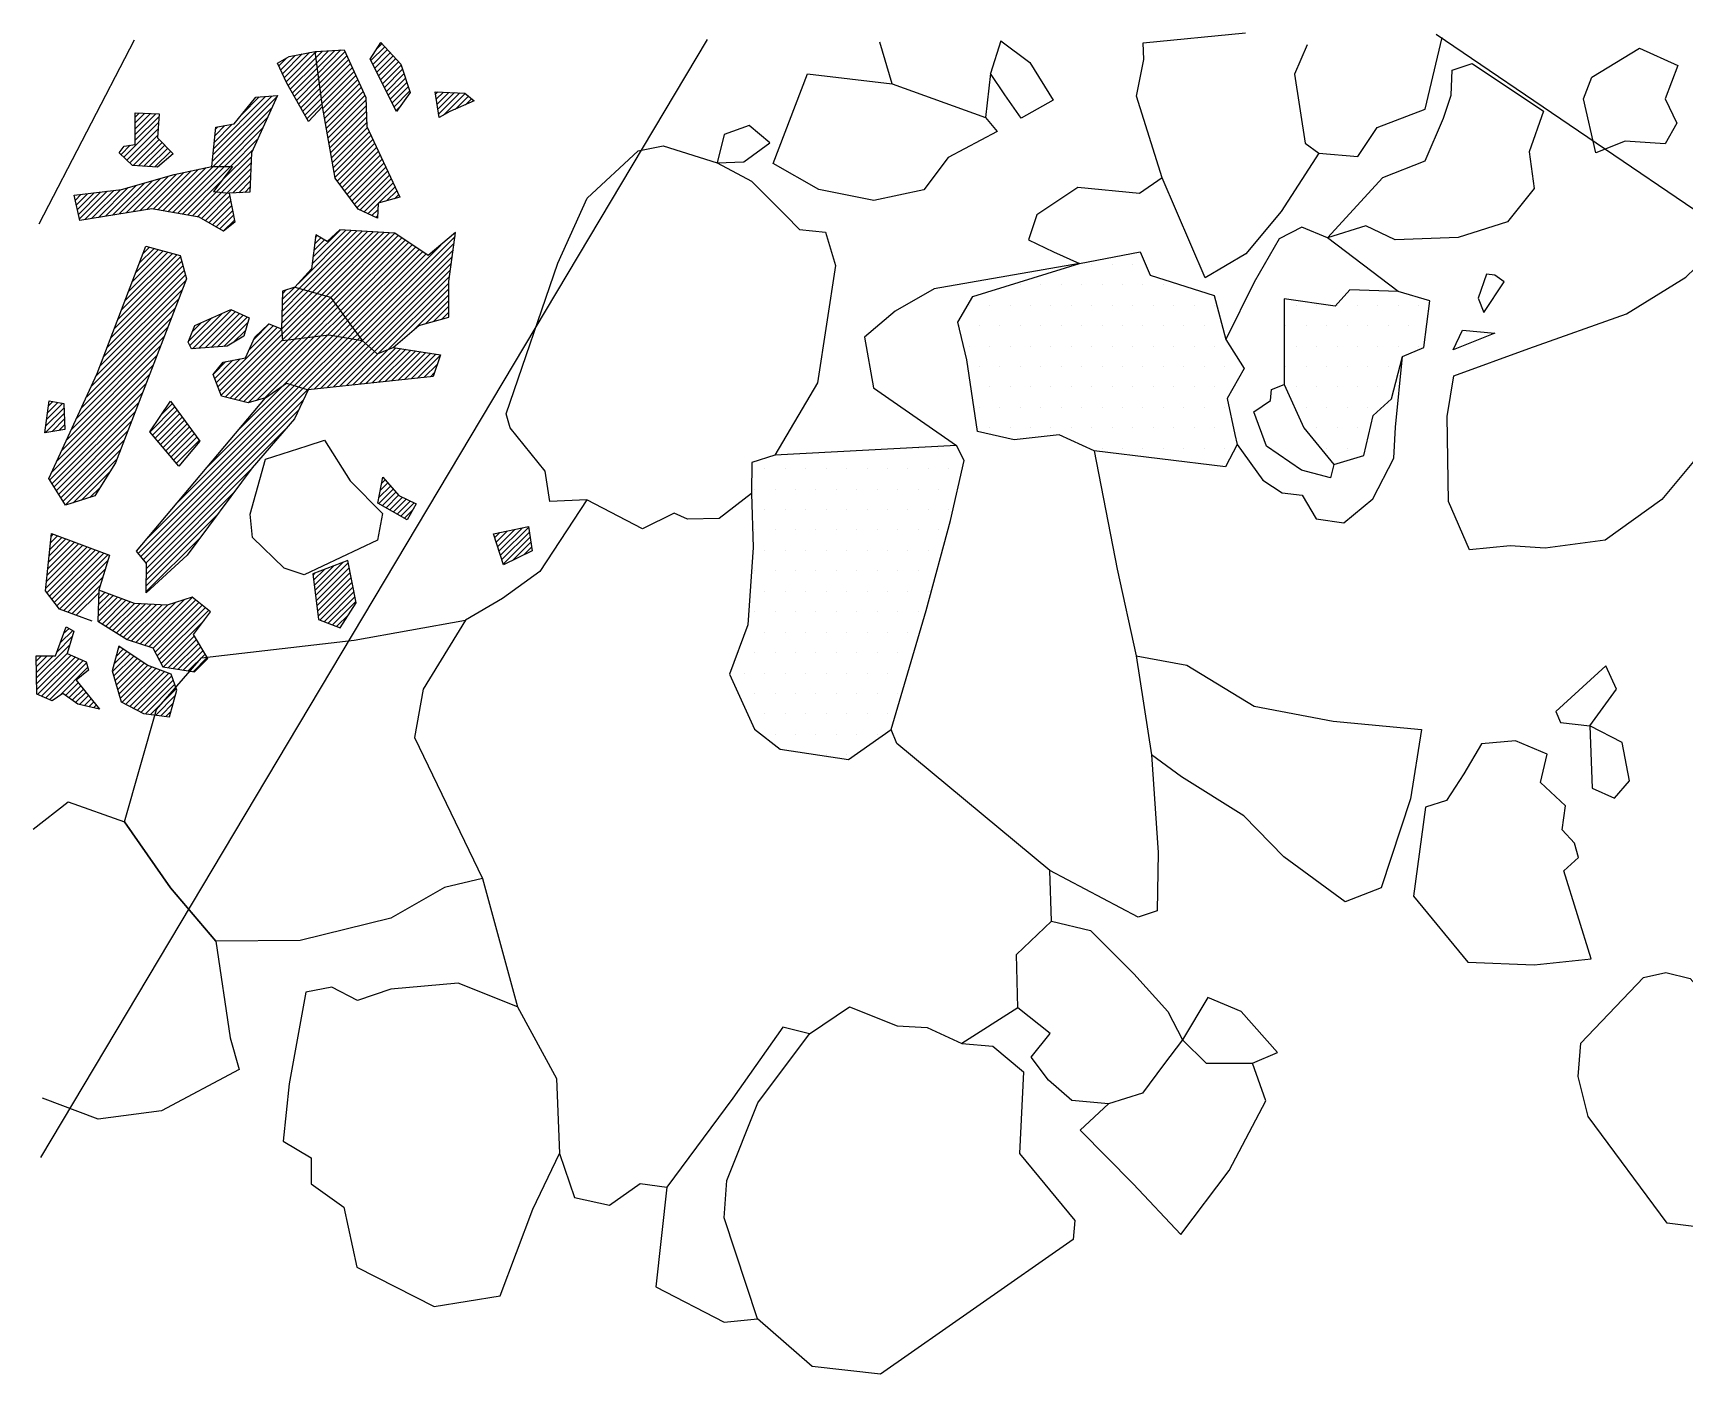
# Model space of a CAD drawing. Header units: metres. Extents: x -0.01 to 2.04, y -21.3 to -18.99.
# Drawn here: x -0.004 to 1.007, y -19.816 to -18.996 of the extents above; entities that cross this region are included whole.
import ezdxf

# ---------------------------------------------------------------- set-up
doc = ezdxf.new("R2010")
doc.units = ezdxf.units.M
doc.header["$LTSCALE"] = 25
doc.header["$MEASUREMENT"] = 0
doc.linetypes.add('STRICHPUNKTX2', pattern=[2, 1, -0.5, 0, -0.5])
doc.layers.get('0').update_dxf_attribs({"linetype": 'CONTINUOUS'})
for name, color, linetype in [('GRABUNGSGRENZE', 3, 'STRICHPUNKTX2'), ('KNOCHEN', 2, 'CONTINUOUS'), ('KNOCHENSCHRAFF', 2, 'CONTINUOUS'), ('STEINE', 4, 'CONTINUOUS'), ('STEINESCHRAFF', 4, 'CONTINUOUS')]:
    doc.layers.add(name, color=color, linetype=linetype)

# ---------------------------------------------------------------- blocks, each defined once
blk = doc.blocks.new('*X6')
at = {"color": 0}
for p, q in [((6.11, -1913.68), (7.02, -1912.78)), ((6.33, -1913.11), (6.74, -1912.7)), ((4.59, -1917.68), (8.7, -1913.57)), ((4.81, -1917.11), (8.62, -1913.3)), ((5.03, -1916.54), (8.41, -1913.16)), ((5.24, -1915.97), (8.13, -1913.08)), ((5.46, -1915.4), (7.85, -1913.01)), ((5.68, -1914.82), (7.57, -1912.93)), ((5.89, -1914.25), (7.29, -1912.85)), ((3.72, -1919.96), (8.97, -1914.71)), ((3.94, -1919.39), (8.93, -1914.4)), ((4.16, -1918.82), (8.86, -1914.12)), ((4.37, -1918.25), (8.78, -1913.85)), ((3.49, -1920.55), (8.75, -1915.29)), ((2.89, -1921.86), (8.3, -1916.44)), ((3.19, -1921.2), (8.53, -1915.87)), ((9.21, -1918.72), (11.17, -1916.75)), ((9.37, -1918.91), (11.74, -1916.54)), ((9.75, -1918.88), (11.98, -1916.65)), ((10.13, -1918.86), (12.23, -1916.76)), ((2.28, -1923.17), (7.86, -1917.59)), ((2.58, -1922.52), (8.08, -1917.02)), ((9.12, -1918.45), (10.54, -1917.03)), ((9.36, -1917.86), (9.91, -1917.31)), ((10.51, -1918.83), (12.47, -1916.87)), ((10.89, -1918.8), (12.71, -1916.98)), ((11.27, -1918.78), (12.75, -1917.3)), ((11.86, -1918.54), (12.61, -1917.79)), ((1.67, -1924.49), (7.41, -1918.74)), ((1.98, -1923.83), (7.64, -1918.17)), ((1.37, -1925.14), (7.19, -1919.32)), ((0.76, -1926.46), (6.75, -1920.47)), ((1.07, -1925.8), (6.97, -1919.9)), ((0.64, -1926.94), (6.53, -1921.05)), ((0.77, -1927.16), (6.3, -1921.62)), ((6.04, -1931.43), (16.14, -1921.33)), ((6.2, -1931.63), (16.41, -1921.41)), ((6.44, -1930.67), (15.87, -1921.25)), ((8.36, -1928.4), (15.6, -1921.16)), ((10.28, -1926.13), (15.33, -1921.08)), ((12.2, -1923.86), (14.9, -1921.16)), ((0.35, -1924.05), (1.52, -1922.87)), ((0.38, -1923.66), (1.51, -1922.53)), ((0.44, -1923.25), (1.43, -1922.25)), ((0.49, -1922.84), (1.13, -1922.2)), ((0.54, -1922.43), (0.82, -1922.15)), ((0.91, -1927.37), (6.08, -1922.2)), ((1.04, -1927.59), (5.86, -1922.77)), ((6.35, -1931.83), (16.15, -1922.03)), ((6.51, -1932.02), (15.85, -1922.68)), ((6.75, -1924.01), (8.28, -1922.47)), ((6.91, -1924.2), (8.43, -1922.68)), ((7.07, -1924.39), (8.58, -1922.88)), ((7.49, -1922.91), (8.13, -1922.27)), ((0.77, -1923.98), (1.53, -1923.21)), ((1.18, -1927.81), (5.64, -1923.35)), ((1.19, -1923.91), (1.54, -1923.56)), ((1.31, -1928.03), (5.41, -1923.93)), ((6.54, -1932.35), (15.15, -1923.74)), ((7.24, -1924.58), (8.73, -1923.09)), ((7.4, -1924.77), (8.88, -1923.29)), ((7.56, -1924.96), (9.03, -1923.5)), ((7.73, -1925.15), (9.17, -1923.7)), ((7.89, -1925.34), (9.32, -1923.91)), ((1.45, -1928.24), (5.19, -1924.5)), ((8.05, -1925.53), (9.47, -1924.11)), ((8.21, -1925.72), (9.62, -1924.32)), ((8.38, -1925.91), (9.77, -1924.52)), ((1.59, -1928.46), (4.97, -1925.08)), ((2.07, -1928.34), (4.75, -1925.65)), ((2.58, -1928.17), (4.31, -1926.45)), ((6.54, -1932.71), (12.94, -1926.3)), ((20.94, -1927.14), (21.15, -1926.93)), ((3.09, -1928.01), (3.71, -1927.4)), ((6.53, -1933.06), (11.91, -1927.68)), ((20.76, -1928.38), (21.64, -1927.5)), ((20.77, -1928.02), (21.48, -1927.31)), ((20.85, -1927.58), (21.31, -1927.12)), ((20.98, -1928.51), (21.8, -1927.69)), ((21.21, -1928.64), (21.97, -1927.88)), ((21.43, -1928.77), (22.2, -1928)), ((21.66, -1928.9), (22.44, -1928.11)), ((21.88, -1929.03), (22.68, -1928.23)), ((22.11, -1929.15), (22.92, -1928.34)), ((22.33, -1929.28), (22.82, -1928.79)), ((6.53, -1933.41), (10.88, -1929.07)), ((28.03, -1931.01), (29.07, -1929.97)), ((28.12, -1931.28), (29.52, -1929.88)), ((28.2, -1931.54), (29.93, -1929.82)), ((0.43, -1933.16), (2.65, -1930.93)), ((0.47, -1932.76), (2.4, -1930.83)), ((0.51, -1932.37), (2.14, -1930.74)), ((0.55, -1931.97), (1.88, -1930.64)), ((0.59, -1931.58), (1.62, -1930.55)), ((0.63, -1931.19), (1.37, -1930.45)), ((0.67, -1930.79), (1.11, -1930.35)), ((0.71, -1930.4), (0.85, -1930.26)), ((6.53, -1933.77), (9.85, -1930.45)), ((27.86, -1930.47), (28.17, -1930.16)), ((27.94, -1930.74), (28.62, -1930.07)), ((28.29, -1931.81), (29.97, -1930.13)), ((28.38, -1932.08), (30.01, -1930.44)), ((28.96, -1931.85), (30.06, -1930.75)), ((0.39, -1933.55), (2.91, -1931.03)), ((0.45, -1933.84), (3.17, -1931.12)), ((0.61, -1934.04), (3.43, -1931.22)), ((0.76, -1934.24), (3.68, -1931.31)), ((0.91, -1934.44), (3.94, -1931.41)), ((1.07, -1934.64), (4.2, -1931.51)), ((1.22, -1934.84), (4.19, -1931.86)), ((16.85, -1933.7), (18.58, -1931.97)), ((16.89, -1934.01), (18.89, -1932.01)), ((29.66, -1931.5), (30.1, -1931.06)), ((1.47, -1934.94), (4.04, -1932.38)), ((1.73, -1935.03), (3.88, -1932.89)), ((16.74, -1932.76), (16.87, -1932.62)), ((16.77, -1933.07), (17.44, -1932.41)), ((16.81, -1933.39), (18.01, -1932.19)), ((16.93, -1934.33), (18.95, -1932.31)), ((16.97, -1934.64), (19.01, -1932.6)), ((17.01, -1934.96), (19.07, -1932.9)), ((1.99, -1935.12), (3.72, -1933.4)), ((2.25, -1935.22), (3.63, -1933.85)), ((3.59, -1934.94), (4.52, -1934.01)), ((3.6, -1934.58), (4.26, -1933.92)), ((3.61, -1934.21), (4, -1933.82)), ((17.05, -1935.27), (19.13, -1933.2)), ((17.16, -1935.51), (19.18, -1933.49)), ((17.42, -1935.61), (19.24, -1933.79)), ((3.58, -1935.3), (4.78, -1934.11)), ((3.64, -1935.6), (5.03, -1934.21)), ((3.85, -1935.74), (5.29, -1934.3)), ((4.07, -1935.88), (5.55, -1934.4)), ((4.29, -1936.01), (5.81, -1934.49)), ((4.5, -1936.15), (6.14, -1934.52)), ((4.72, -1936.29), (6.47, -1934.53)), ((4.94, -1936.42), (6.81, -1934.55)), ((5.15, -1936.56), (7.15, -1934.57)), ((5.37, -1936.69), (7.48, -1934.59)), ((5.64, -1936.78), (7.83, -1934.6)), ((5.91, -1936.87), (8.35, -1934.42)), ((6.18, -1936.95), (8.88, -1934.25)), ((6.44, -1937.04), (9.36, -1934.12)), ((6.71, -1937.13), (9.56, -1934.28)), ((6.96, -1937.23), (9.75, -1934.44)), ((7.08, -1937.47), (9.95, -1934.6)), ((7.2, -1937.7), (10.14, -1934.76)), ((7.32, -1937.93), (10.34, -1934.92)), ((17.67, -1935.71), (19.3, -1934.08)), ((17.93, -1935.81), (19.36, -1934.38)), ((1.48, -1936.34), (1.81, -1936.02)), ((7.44, -1938.17), (10.07, -1935.54)), ((18.18, -1935.91), (18.93, -1935.16)), ((-0.17, -1939.05), (1.84, -1937.05)), ((1.06, -1937.47), (1.99, -1936.54)), ((1.27, -1936.91), (2.04, -1936.14)), ((7.58, -1938.38), (9.48, -1936.47)), ((7.88, -1938.43), (9.61, -1936.7)), ((8.19, -1938.48), (9.75, -1936.92)), ((-0.19, -1938.02), (0.12, -1937.7)), ((-0.18, -1938.71), (0.83, -1937.7)), ((-0.18, -1938.36), (0.48, -1937.7)), ((-0.16, -1939.4), (1.69, -1937.55)), ((-0.15, -1939.75), (1.94, -1937.66)), ((-0.11, -1940.06), (2.18, -1937.77)), ((0.13, -1940.17), (2.43, -1937.87)), ((0.38, -1940.28), (2.67, -1937.98)), ((4.45, -1938.68), (5.55, -1937.58)), ((4.54, -1938.23), (5.34, -1937.43)), ((4.54, -1938.95), (5.77, -1937.72)), ((4.62, -1939.22), (5.98, -1937.86)), ((4.67, -1937.75), (5.13, -1937.29)), ((4.7, -1939.49), (6.19, -1938)), ((4.8, -1937.27), (4.92, -1937.15)), ((8.49, -1938.52), (9.88, -1937.14)), ((8.8, -1938.57), (10.01, -1937.37)), ((9.1, -1938.62), (10.14, -1937.59)), ((9.41, -1938.67), (10.27, -1937.81)), ((0.62, -1940.39), (2.88, -1938.13)), ((1.22, -1940.15), (2.96, -1938.4)), ((4.78, -1939.77), (6.4, -1938.15)), ((4.86, -1940.04), (6.61, -1938.28)), ((4.94, -1940.31), (6.87, -1938.38)), ((5.06, -1940.54), (7.13, -1938.48)), ((5.29, -1940.66), (7.38, -1938.58)), ((5.53, -1940.79), (7.64, -1938.67)), ((5.76, -1940.91), (7.89, -1938.77)), ((5.99, -1941.03), (8.09, -1938.93)), ((1.6, -1940.12), (2.37, -1939.34)), ((1.8, -1940.27), (2.53, -1939.54)), ((2.01, -1940.41), (2.69, -1939.73)), ((2.21, -1940.56), (2.85, -1939.93)), ((6.22, -1941.15), (8.19, -1939.19)), ((6.49, -1941.24), (8.28, -1939.44)), ((6.8, -1941.28), (8.38, -1939.7)), ((2.45, -1940.68), (3, -1940.13)), ((2.73, -1940.75), (3.16, -1940.32)), ((3.02, -1940.82), (3.32, -1940.52)), ((3.31, -1940.88), (3.47, -1940.72)), ((3.59, -1940.95), (3.63, -1940.91)), ((7.11, -1941.32), (8.33, -1940.11)), ((7.42, -1941.36), (8.19, -1940.6)), ((7.74, -1941.4), (8.05, -1941.09))]:
    blk.add_line(p, q, dxfattribs=at)
blk = doc.blocks.new('*X7')
at = {"color": 0}
for p, q in [((15.82, -1914.94), (19.07, -1911.68)), ((15.89, -1915.22), (19.41, -1911.7)), ((16.16, -1915.3), (19.74, -1911.72)), ((16.44, -1915.38), (20.07, -1911.74)), ((16.68, -1913.72), (18.74, -1911.66)), ((16.71, -1915.46), (20.41, -1911.76)), ((16.73, -1913.32), (18.41, -1911.64)), ((16.99, -1915.53), (20.74, -1911.78)), ((17.27, -1915.61), (21.07, -1911.8)), ((16.78, -1912.91), (17.44, -1912.25)), ((16.83, -1912.51), (17.22, -1912.12)), ((16.88, -1912.11), (16.99, -1911.99)), ((17.54, -1915.69), (21.41, -1911.82)), ((17.82, -1915.77), (21.74, -1911.84)), ((17.96, -1915.97), (21.95, -1911.99)), ((18.11, -1916.18), (22.16, -1912.13)), ((18.26, -1916.38), (22.37, -1912.27)), ((18.41, -1916.59), (22.58, -1912.41)), ((18.55, -1916.8), (22.79, -1912.56)), ((18.7, -1917), (23, -1912.7)), ((19.3, -1917.82), (24.55, -1912.57)), ((19.45, -1918.02), (25.43, -1912.05)), ((19.6, -1918.22), (25.37, -1912.45)), ((18.85, -1917.21), (23.22, -1912.84)), ((19, -1917.41), (23.43, -1912.99)), ((19.15, -1917.62), (23.64, -1913.13)), ((19.76, -1918.42), (25.32, -1912.86)), ((19.94, -1918.59), (25.26, -1913.27)), ((20.13, -1918.76), (25.2, -1913.68)), ((20.32, -1918.92), (25.15, -1914.09)), ((20.5, -1919.09), (25.09, -1914.5)), ((14.81, -1917.36), (16.71, -1915.46)), ((14.81, -1917.72), (16.99, -1915.53)), ((14.82, -1916.99), (16.44, -1915.38)), ((14.83, -1916.63), (16.16, -1915.3)), ((14.83, -1918.05), (17.27, -1915.61)), ((14.84, -1916.27), (15.89, -1915.22)), ((14.85, -1915.91), (15.6, -1915.16)), ((14.85, -1918.38), (17.54, -1915.69)), ((14.86, -1915.55), (15.07, -1915.33)), ((15.22, -1918.36), (17.82, -1915.77)), ((20.75, -1919.19), (25.05, -1914.9)), ((21.36, -1918.94), (25.05, -1915.25)), ((22.84, -1917.81), (25.05, -1915.61)), ((15.62, -1918.31), (17.96, -1915.97)), ((16.03, -1918.26), (18.11, -1916.18)), ((16.43, -1918.21), (18.26, -1916.38)), ((16.83, -1918.16), (18.41, -1916.59)), ((17.24, -1918.11), (18.55, -1916.8)), ((23.62, -1917.39), (25.05, -1915.96)), ((24.11, -1917.25), (25.05, -1916.31)), ((24.6, -1917.12), (25.05, -1916.67)), ((10.92, -1921.25), (14.57, -1917.6)), ((11.01, -1921.51), (14.81, -1917.72)), ((12.83, -1918.99), (14.32, -1917.5)), ((13.11, -1918.35), (14.06, -1917.4)), ((17.64, -1918.06), (18.7, -1917)), ((17.96, -1918.1), (18.85, -1917.21)), ((18.26, -1918.15), (19, -1917.41)), ((18.56, -1918.21), (19.15, -1917.62)), ((18.86, -1918.26), (19.3, -1917.82)), ((11.11, -1921.76), (14.83, -1918.05)), ((11.36, -1921.87), (14.85, -1918.38)), ((11.64, -1921.95), (15.22, -1918.36)), ((11.92, -1922.02), (15.62, -1918.31)), ((12.2, -1922.09), (16.03, -1918.26)), ((12.49, -1922.16), (16.43, -1918.21)), ((12.77, -1922.23), (16.83, -1918.16)), ((13.27, -1922.09), (17.24, -1918.11)), ((13.76, -1921.94), (17.64, -1918.06)), ((14.9, -1921.16), (17.96, -1918.1)), ((15.33, -1921.08), (18.26, -1918.15)), ((15.6, -1921.16), (18.56, -1918.21)), ((15.87, -1921.25), (18.86, -1918.26)), ((16.14, -1921.33), (19.16, -1918.31)), ((16.41, -1921.41), (19.46, -1918.36)), ((16.8, -1921.38), (19.76, -1918.42)), ((17.2, -1921.34), (19.94, -1918.59)), ((17.59, -1921.3), (20.13, -1918.76)), ((19.16, -1918.31), (19.45, -1918.02)), ((19.46, -1918.36), (19.6, -1918.22)), ((19.57, -1921.09), (21.8, -1918.85)), ((10.67, -1920.44), (11.41, -1919.7)), ((10.72, -1920.74), (11.84, -1919.62)), ((10.82, -1921), (12.28, -1919.54)), ((17.99, -1921.25), (20.32, -1918.92)), ((18.38, -1921.21), (20.5, -1919.09)), ((18.78, -1921.17), (20.75, -1919.19)), ((19.17, -1921.13), (21.36, -1918.94)), ((19.96, -1921.04), (22.11, -1918.9)), ((20.36, -1921), (22.41, -1918.95)), ((20.75, -1920.96), (22.72, -1919)), ((21.15, -1920.92), (23.02, -1919.05)), ((21.54, -1920.88), (23.33, -1919.09)), ((21.94, -1920.84), (23.63, -1919.14)), ((22.33, -1920.79), (23.94, -1919.19)), ((22.73, -1920.75), (24.24, -1919.24)), ((23.13, -1920.71), (24.53, -1919.31)), ((23.52, -1920.67), (24.34, -1919.85)), ((23.92, -1920.63), (24.15, -1920.39))]:
    blk.add_line(p, q, dxfattribs=at)
blk = doc.blocks.new('*X8')
at = {"color": 0}
for p, q in [((16.96, -1901.42), (17.69, -1900.69)), ((17, -1901.74), (18.07, -1900.67)), ((17.04, -1902.05), (18.44, -1900.64)), ((20.27, -1901.29), (21.13, -1900.44)), ((20.39, -1901.52), (21.3, -1900.62)), ((20.62, -1900.59), (20.96, -1900.25)), ((14.65, -1901.61), (15.14, -1901.12)), ((14.76, -1901.85), (15.65, -1900.97)), ((14.87, -1902.1), (16.08, -1900.88)), ((14.98, -1902.34), (16.52, -1900.8)), ((15.09, -1902.58), (16.87, -1900.8)), ((15.21, -1902.81), (16.91, -1901.11)), ((15.34, -1903.04), (16.96, -1901.42)), ((16.87, -1900.8), (16.95, -1900.73)), ((16.91, -1901.11), (17.32, -1900.71)), ((17.08, -1902.36), (18.7, -1900.74)), ((17.13, -1902.67), (18.81, -1900.99)), ((17.17, -1902.98), (18.92, -1901.23)), ((17.21, -1903.29), (19.03, -1901.47)), ((20.51, -1901.76), (21.47, -1900.8)), ((20.63, -1901.99), (21.64, -1900.99)), ((20.75, -1902.23), (21.81, -1901.17)), ((20.87, -1902.46), (21.97, -1901.36)), ((20.99, -1902.7), (22.13, -1901.56)), ((15.47, -1903.27), (17, -1901.74)), ((15.59, -1903.49), (17.04, -1902.05)), ((15.72, -1903.72), (17.08, -1902.36)), ((15.85, -1903.95), (17.13, -1902.67)), ((17.25, -1903.6), (19.14, -1901.72)), ((17.29, -1903.92), (19.25, -1901.96)), ((17.34, -1904.22), (19.36, -1902.2)), ((17.39, -1904.52), (19.47, -1902.45)), ((17.44, -1904.83), (19.58, -1902.69)), ((21.11, -1902.93), (22.21, -1901.82)), ((21.22, -1903.17), (22.3, -1902.09)), ((21.34, -1903.4), (22.39, -1902.36)), ((21.46, -1903.64), (22.47, -1902.63)), ((15.98, -1904.17), (17.17, -1902.98)), ((16.1, -1904.4), (17.21, -1903.29)), ((16.23, -1904.62), (17.25, -1903.6)), ((17.5, -1905.13), (19.69, -1902.93)), ((17.55, -1905.43), (19.8, -1903.17)), ((17.6, -1905.73), (19.91, -1903.42)), ((17.65, -1906.03), (19.97, -1903.71)), ((21.58, -1903.87), (22.56, -1902.89)), ((21.7, -1904.11), (22.64, -1903.16)), ((24.22, -1903.35), (24.38, -1903.2)), ((24.27, -1903.65), (24.71, -1903.22)), ((24.32, -1903.96), (25.05, -1903.23)), ((24.37, -1904.26), (25.38, -1903.25)), ((24.42, -1904.57), (25.71, -1903.27)), ((24.72, -1904.62), (26.04, -1903.3)), ((25.42, -1904.27), (26.24, -1903.46)), ((26.06, -1903.99), (26.43, -1903.62)), ((5.85, -1904.75), (6.1, -1904.5)), ((5.85, -1905.1), (6.44, -1904.51)), ((5.85, -1905.46), (6.79, -1904.52)), ((5.85, -1905.81), (7.13, -1904.54)), ((5.85, -1906.16), (7.32, -1904.7)), ((16.36, -1904.85), (17.29, -1903.92)), ((17.71, -1906.33), (19.98, -1904.06)), ((17.76, -1906.63), (19.99, -1904.4)), ((21.82, -1904.34), (22.08, -1904.08)), ((5.17, -1907.2), (7.29, -1905.08)), ((5.35, -1907.37), (7.27, -1905.46)), ((17.81, -1906.93), (20, -1904.74)), ((17.86, -1907.24), (20.01, -1905.09)), ((17.91, -1907.54), (20.05, -1905.4)), ((17.97, -1907.84), (20.17, -1905.64)), ((4.99, -1907.03), (5.54, -1906.47)), ((5.53, -1907.54), (7.24, -1905.84)), ((5.73, -1907.7), (7.32, -1906.11)), ((6.06, -1907.72), (7.5, -1906.29)), ((6.39, -1907.75), (7.67, -1906.47)), ((6.72, -1907.77), (7.85, -1906.64)), ((18.02, -1908.14), (20.28, -1905.88)), ((18.07, -1908.44), (20.39, -1906.12)), ((18.21, -1908.66), (20.5, -1906.36)), ((18.36, -1908.86), (20.62, -1906.6)), ((7.05, -1907.79), (8.03, -1906.82)), ((18.51, -1909.06), (20.73, -1906.84)), ((18.67, -1909.26), (20.84, -1907.08)), ((18.82, -1909.46), (20.96, -1907.32)), ((18.97, -1909.66), (21.07, -1907.56)), ((19.12, -1909.86), (21.18, -1907.81)), ((19.28, -1910.07), (21.3, -1908.05)), ((19.43, -1910.27), (21.41, -1908.29)), ((19.62, -1910.42), (21.52, -1908.53)), ((19.86, -1910.54), (21.63, -1908.77)), ((20.75, -1910), (21.75, -1909.01)), ((21.24, -1909.87), (21.86, -1909.25)), ((21.72, -1909.74), (21.97, -1909.49)), ((20.1, -1910.65), (20.72, -1910.03)), ((20.34, -1910.77), (20.7, -1910.41)), ((20.58, -1910.88), (20.68, -1910.78))]:
    blk.add_line(p, q, dxfattribs=at)
blk = doc.blocks.new('*X9')
at = {"color": 0}
for p, q in [((10.57, -1907.46), (14.54, -1903.48)), ((10.61, -1907.06), (14.22, -1903.46)), ((10.66, -1906.67), (13.83, -1903.49)), ((12.4, -1904.57), (13.45, -1903.51)), ((10.62, -1907.76), (14.25, -1904.13)), ((10.7, -1906.27), (11.78, -1905.18)), ((10.74, -1905.87), (11.35, -1905.26)), ((10.78, -1905.48), (10.92, -1905.34)), ((10.98, -1907.76), (13.96, -1904.77)), ((11.33, -1907.76), (13.67, -1905.41)), ((11.06, -1908.73), (13.09, -1906.7)), ((11.68, -1907.76), (13.38, -1906.06)), ((7.86, -1910.53), (10.62, -1907.76)), ((8.16, -1910.58), (10.98, -1907.76)), ((8.46, -1910.63), (11.33, -1907.76)), ((8.76, -1910.68), (11.68, -1907.76)), ((10.84, -1909.31), (12.97, -1907.17)), ((11.16, -1909.34), (12.96, -1907.54)), ((4.88, -1910.67), (6.91, -1908.64)), ((5.3, -1910.6), (7.4, -1908.5)), ((5.72, -1910.54), (7.9, -1908.36)), ((6.15, -1910.47), (8.38, -1908.23)), ((6.57, -1910.4), (8.83, -1908.13)), ((6.95, -1910.37), (9.29, -1908.03)), ((7.25, -1910.42), (9.74, -1907.93)), ((7.55, -1910.47), (10.19, -1907.83)), ((9.06, -1910.74), (11.06, -1908.73)), ((11.48, -1909.37), (12.94, -1907.91)), ((11.83, -1909.38), (12.93, -1908.28)), ((12.2, -1909.37), (12.91, -1908.65)), ((2.2, -1909.82), (2.54, -1909.48)), ((2.26, -1910.11), (2.94, -1909.43)), ((2.33, -1910.39), (3.34, -1909.38)), ((2.4, -1910.68), (3.74, -1909.33)), ((2.46, -1910.97), (4.15, -1909.28)), ((2.77, -1911.01), (4.55, -1909.24)), ((3.19, -1910.94), (4.95, -1909.19)), ((3.62, -1910.88), (5.43, -1909.06)), ((4.04, -1910.81), (5.92, -1908.92)), ((4.46, -1910.74), (6.42, -1908.78)), ((9.36, -1910.79), (10.84, -1909.31)), ((9.66, -1910.84), (11.16, -1909.34)), ((9.91, -1910.95), (11.48, -1909.37)), ((10.13, -1911.08), (11.64, -1909.57)), ((12.57, -1909.35), (12.89, -1909.02)), ((10.36, -1911.21), (11.7, -1909.86)), ((10.58, -1911.34), (11.76, -1910.16)), ((10.8, -1911.47), (11.82, -1910.45)), ((11.02, -1911.6), (11.88, -1910.75)), ((11.24, -1911.73), (11.93, -1911.04))]:
    blk.add_line(p, q, dxfattribs=at)
blk = doc.blocks.new('*X11')
at = {"color": 0}
for p, q in [((64.375, -1913.75), (64.375, -1913.75)), ((65.625, -1913.75), (65.625, -1913.75)), ((66.875, -1913.75), (66.875, -1913.75)), ((60, -1915), (60, -1915)), ((61.25, -1915), (61.25, -1915)), ((62.5, -1915), (62.5, -1915)), ((63.75, -1915), (63.75, -1915)), ((65, -1915), (65, -1915)), ((66.25, -1915), (66.25, -1915)), ((67.5, -1915), (67.5, -1915)), ((68.75, -1915), (68.75, -1915)), ((56.875, -1916.25), (56.875, -1916.25)), ((58.125, -1916.25), (58.125, -1916.25)), ((59.375, -1916.25), (59.375, -1916.25)), ((60.625, -1916.25), (60.625, -1916.25)), ((61.875, -1916.25), (61.875, -1916.25)), ((63.125, -1916.25), (63.125, -1916.25)), ((64.375, -1916.25), (64.375, -1916.25)), ((65.625, -1916.25), (65.625, -1916.25)), ((66.875, -1916.25), (66.875, -1916.25)), ((68.125, -1916.25), (68.125, -1916.25)), ((69.375, -1916.25), (69.375, -1916.25)), ((70.625, -1916.25), (70.625, -1916.25)), ((71.875, -1916.25), (71.875, -1916.25)), ((76.875, -1916.25), (76.875, -1916.25)), ((78.125, -1916.25), (78.125, -1916.25)), ((79.375, -1916.25), (79.375, -1916.25)), ((80.625, -1916.25), (80.625, -1916.25)), ((81.875, -1916.25), (81.875, -1916.25)), ((83.125, -1916.25), (83.125, -1916.25)), ((84.375, -1916.25), (84.375, -1916.25)), ((56.25, -1917.5), (56.25, -1917.5)), ((57.5, -1917.5), (57.5, -1917.5)), ((58.75, -1917.5), (58.75, -1917.5)), ((60, -1917.5), (60, -1917.5)), ((61.25, -1917.5), (61.25, -1917.5)), ((62.5, -1917.5), (62.5, -1917.5)), ((63.75, -1917.5), (63.75, -1917.5)), ((65, -1917.5), (65, -1917.5)), ((66.25, -1917.5), (66.25, -1917.5)), ((67.5, -1917.5), (67.5, -1917.5)), ((68.75, -1917.5), (68.75, -1917.5)), ((70, -1917.5), (70, -1917.5)), ((71.25, -1917.5), (71.25, -1917.5)), ((76.25, -1917.5), (76.25, -1917.5)), ((77.5, -1917.5), (77.5, -1917.5)), ((78.75, -1917.5), (78.75, -1917.5)), ((80, -1917.5), (80, -1917.5)), ((81.25, -1917.5), (81.25, -1917.5)), ((82.5, -1917.5), (82.5, -1917.5)), ((83.75, -1917.5), (83.75, -1917.5)), ((56.875, -1918.75), (56.875, -1918.75)), ((58.125, -1918.75), (58.125, -1918.75)), ((59.375, -1918.75), (59.375, -1918.75)), ((60.625, -1918.75), (60.625, -1918.75)), ((61.875, -1918.75), (61.875, -1918.75)), ((63.125, -1918.75), (63.125, -1918.75)), ((64.375, -1918.75), (64.375, -1918.75)), ((65.625, -1918.75), (65.625, -1918.75)), ((66.875, -1918.75), (66.875, -1918.75)), ((68.125, -1918.75), (68.125, -1918.75)), ((69.375, -1918.75), (69.375, -1918.75)), ((70.625, -1918.75), (70.625, -1918.75)), ((71.875, -1918.75), (71.875, -1918.75)), ((76.875, -1918.75), (76.875, -1918.75)), ((78.125, -1918.75), (78.125, -1918.75)), ((79.375, -1918.75), (79.375, -1918.75)), ((80.625, -1918.75), (80.625, -1918.75)), ((81.875, -1918.75), (81.875, -1918.75)), ((83.125, -1918.75), (83.125, -1918.75)), ((84.375, -1918.75), (84.375, -1918.75)), ((57.5, -1920), (57.5, -1920)), ((58.75, -1920), (58.75, -1920)), ((60, -1920), (60, -1920)), ((61.25, -1920), (61.25, -1920)), ((62.5, -1920), (62.5, -1920)), ((63.75, -1920), (63.75, -1920)), ((65, -1920), (65, -1920)), ((66.25, -1920), (66.25, -1920)), ((67.5, -1920), (67.5, -1920)), ((68.75, -1920), (68.75, -1920)), ((70, -1920), (70, -1920)), ((71.25, -1920), (71.25, -1920)), ((72.5, -1920), (72.5, -1920)), ((76.25, -1920), (76.25, -1920)), ((77.5, -1920), (77.5, -1920)), ((78.75, -1920), (78.75, -1920)), ((80, -1920), (80, -1920)), ((81.25, -1920), (81.25, -1920)), ((82.5, -1920), (82.5, -1920)), ((58.125, -1921.25), (58.125, -1921.25)), ((59.375, -1921.25), (59.375, -1921.25)), ((60.625, -1921.25), (60.625, -1921.25)), ((61.875, -1921.25), (61.875, -1921.25)), ((63.125, -1921.25), (63.125, -1921.25)), ((64.375, -1921.25), (64.375, -1921.25)), ((65.625, -1921.25), (65.625, -1921.25)), ((66.875, -1921.25), (66.875, -1921.25)), ((68.125, -1921.25), (68.125, -1921.25)), ((69.375, -1921.25), (69.375, -1921.25)), ((70.625, -1921.25), (70.625, -1921.25)), ((71.875, -1921.25), (71.875, -1921.25)), ((76.875, -1921.25), (76.875, -1921.25)), ((78.125, -1921.25), (78.125, -1921.25)), ((79.375, -1921.25), (79.375, -1921.25)), ((80.625, -1921.25), (80.625, -1921.25)), ((81.875, -1921.25), (81.875, -1921.25)), ((57.5, -1922.5), (57.5, -1922.5)), ((58.75, -1922.5), (58.75, -1922.5)), ((60, -1922.5), (60, -1922.5)), ((61.25, -1922.5), (61.25, -1922.5)), ((62.5, -1922.5), (62.5, -1922.5)), ((63.75, -1922.5), (63.75, -1922.5)), ((65, -1922.5), (65, -1922.5)), ((66.25, -1922.5), (66.25, -1922.5)), ((67.5, -1922.5), (67.5, -1922.5)), ((68.75, -1922.5), (68.75, -1922.5)), ((70, -1922.5), (70, -1922.5)), ((71.25, -1922.5), (71.25, -1922.5)), ((72.5, -1922.5), (72.5, -1922.5)), ((77.5, -1922.5), (77.5, -1922.5)), ((78.75, -1922.5), (78.75, -1922.5)), ((80, -1922.5), (80, -1922.5)), ((81.25, -1922.5), (81.25, -1922.5)), ((58.125, -1923.75), (58.125, -1923.75)), ((59.375, -1923.75), (59.375, -1923.75)), ((60.625, -1923.75), (60.625, -1923.75)), ((61.875, -1923.75), (61.875, -1923.75)), ((63.125, -1923.75), (63.125, -1923.75)), ((64.375, -1923.75), (64.375, -1923.75)), ((65.625, -1923.75), (65.625, -1923.75)), ((66.875, -1923.75), (66.875, -1923.75)), ((68.125, -1923.75), (68.125, -1923.75)), ((69.375, -1923.75), (69.375, -1923.75)), ((70.625, -1923.75), (70.625, -1923.75)), ((71.875, -1923.75), (71.875, -1923.75)), ((78.125, -1923.75), (78.125, -1923.75)), ((79.375, -1923.75), (79.375, -1923.75)), ((80.625, -1923.75), (80.625, -1923.75)), ((53.75, -1925), (53.75, -1925)), ((55, -1925), (55, -1925)), ((65, -1925), (65, -1925)), ((66.25, -1925), (66.25, -1925)), ((67.5, -1925), (67.5, -1925)), ((68.75, -1925), (68.75, -1925)), ((70, -1925), (70, -1925)), ((71.25, -1925), (71.25, -1925)), ((72.5, -1925), (72.5, -1925)), ((78.75, -1925), (78.75, -1925)), ((80, -1925), (80, -1925)), ((44.375, -1926.25), (44.375, -1926.25)), ((45.625, -1926.25), (45.625, -1926.25)), ((46.875, -1926.25), (46.875, -1926.25)), ((48.125, -1926.25), (48.125, -1926.25)), ((49.375, -1926.25), (49.375, -1926.25)), ((50.625, -1926.25), (50.625, -1926.25)), ((51.875, -1926.25), (51.875, -1926.25)), ((53.125, -1926.25), (53.125, -1926.25)), ((54.375, -1926.25), (54.375, -1926.25)), ((55.625, -1926.25), (55.625, -1926.25)), ((43.75, -1927.5), (43.75, -1927.5)), ((45, -1927.5), (45, -1927.5)), ((46.25, -1927.5), (46.25, -1927.5)), ((47.5, -1927.5), (47.5, -1927.5)), ((48.75, -1927.5), (48.75, -1927.5)), ((50, -1927.5), (50, -1927.5)), ((51.25, -1927.5), (51.25, -1927.5)), ((52.5, -1927.5), (52.5, -1927.5)), ((53.75, -1927.5), (53.75, -1927.5)), ((55, -1927.5), (55, -1927.5)), ((44.375, -1928.75), (44.375, -1928.75)), ((45.625, -1928.75), (45.625, -1928.75)), ((46.875, -1928.75), (46.875, -1928.75)), ((48.125, -1928.75), (48.125, -1928.75)), ((49.375, -1928.75), (49.375, -1928.75)), ((50.625, -1928.75), (50.625, -1928.75)), ((51.875, -1928.75), (51.875, -1928.75)), ((53.125, -1928.75), (53.125, -1928.75)), ((54.375, -1928.75), (54.375, -1928.75)), ((55.625, -1928.75), (55.625, -1928.75)), ((43.75, -1930), (43.75, -1930)), ((45, -1930), (45, -1930)), ((46.25, -1930), (46.25, -1930)), ((47.5, -1930), (47.5, -1930)), ((48.75, -1930), (48.75, -1930)), ((50, -1930), (50, -1930)), ((51.25, -1930), (51.25, -1930)), ((52.5, -1930), (52.5, -1930)), ((53.75, -1930), (53.75, -1930)), ((55, -1930), (55, -1930)), ((44.375, -1931.25), (44.375, -1931.25)), ((45.625, -1931.25), (45.625, -1931.25)), ((46.875, -1931.25), (46.875, -1931.25)), ((48.125, -1931.25), (48.125, -1931.25)), ((49.375, -1931.25), (49.375, -1931.25)), ((50.625, -1931.25), (50.625, -1931.25)), ((51.875, -1931.25), (51.875, -1931.25)), ((53.125, -1931.25), (53.125, -1931.25)), ((54.375, -1931.25), (54.375, -1931.25)), ((43.75, -1932.5), (43.75, -1932.5)), ((45, -1932.5), (45, -1932.5)), ((46.25, -1932.5), (46.25, -1932.5)), ((47.5, -1932.5), (47.5, -1932.5)), ((48.75, -1932.5), (48.75, -1932.5)), ((50, -1932.5), (50, -1932.5)), ((51.25, -1932.5), (51.25, -1932.5)), ((52.5, -1932.5), (52.5, -1932.5)), ((53.75, -1932.5), (53.75, -1932.5)), ((44.375, -1933.75), (44.375, -1933.75)), ((45.625, -1933.75), (45.625, -1933.75)), ((46.875, -1933.75), (46.875, -1933.75)), ((48.125, -1933.75), (48.125, -1933.75)), ((49.375, -1933.75), (49.375, -1933.75)), ((50.625, -1933.75), (50.625, -1933.75)), ((51.875, -1933.75), (51.875, -1933.75)), ((53.125, -1933.75), (53.125, -1933.75)), ((54.375, -1933.75), (54.375, -1933.75)), ((43.75, -1935), (43.75, -1935)), ((45, -1935), (45, -1935)), ((46.25, -1935), (46.25, -1935)), ((47.5, -1935), (47.5, -1935)), ((48.75, -1935), (48.75, -1935)), ((50, -1935), (50, -1935)), ((51.25, -1935), (51.25, -1935)), ((52.5, -1935), (52.5, -1935)), ((53.75, -1935), (53.75, -1935)), ((44.375, -1936.25), (44.375, -1936.25)), ((45.625, -1936.25), (45.625, -1936.25)), ((46.875, -1936.25), (46.875, -1936.25)), ((48.125, -1936.25), (48.125, -1936.25)), ((49.375, -1936.25), (49.375, -1936.25)), ((50.625, -1936.25), (50.625, -1936.25)), ((51.875, -1936.25), (51.875, -1936.25)), ((53.125, -1936.25), (53.125, -1936.25)), ((43.75, -1937.5), (43.75, -1937.5)), ((45, -1937.5), (45, -1937.5)), ((46.25, -1937.5), (46.25, -1937.5)), ((47.5, -1937.5), (47.5, -1937.5)), ((48.75, -1937.5), (48.75, -1937.5)), ((50, -1937.5), (50, -1937.5)), ((51.25, -1937.5), (51.25, -1937.5)), ((52.5, -1937.5), (52.5, -1937.5)), ((43.125, -1938.75), (43.125, -1938.75)), ((44.375, -1938.75), (44.375, -1938.75)), ((45.625, -1938.75), (45.625, -1938.75)), ((46.875, -1938.75), (46.875, -1938.75)), ((48.125, -1938.75), (48.125, -1938.75)), ((49.375, -1938.75), (49.375, -1938.75)), ((50.625, -1938.75), (50.625, -1938.75)), ((51.875, -1938.75), (51.875, -1938.75)), ((43.75, -1940), (43.75, -1940)), ((45, -1940), (45, -1940)), ((46.25, -1940), (46.25, -1940)), ((47.5, -1940), (47.5, -1940)), ((48.75, -1940), (48.75, -1940)), ((50, -1940), (50, -1940)), ((51.25, -1940), (51.25, -1940)), ((52.5, -1940), (52.5, -1940)), ((44.375, -1941.25), (44.375, -1941.25)), ((45.625, -1941.25), (45.625, -1941.25)), ((46.875, -1941.25), (46.875, -1941.25)), ((48.125, -1941.25), (48.125, -1941.25)), ((49.375, -1941.25), (49.375, -1941.25)), ((50.625, -1941.25), (50.625, -1941.25)), ((51.875, -1941.25), (51.875, -1941.25)), ((45, -1942.5), (45, -1942.5)), ((46.25, -1942.5), (46.25, -1942.5)), ((47.5, -1942.5), (47.5, -1942.5)), ((48.75, -1942.5), (48.75, -1942.5)), ((50, -1942.5), (50, -1942.5)), ((51.25, -1942.5), (51.25, -1942.5)), ((48.125, -1943.75), (48.125, -1943.75)), ((49.375, -1943.75), (49.375, -1943.75)), ((193.125, -1956.25), (193.125, -1956.25)), ((194.375, -1956.25), (194.375, -1956.25)), ((195.625, -1956.25), (195.625, -1956.25)), ((196.875, -1956.25), (196.875, -1956.25)), ((192.5, -1957.5), (192.5, -1957.5)), ((193.75, -1957.5), (193.75, -1957.5)), ((195, -1957.5), (195, -1957.5)), ((196.25, -1957.5), (196.25, -1957.5)), ((197.5, -1957.5), (197.5, -1957.5)), ((198.75, -1957.5), (198.75, -1957.5)), ((191.875, -1958.75), (191.875, -1958.75)), ((193.125, -1958.75), (193.125, -1958.75)), ((194.375, -1958.75), (194.375, -1958.75)), ((195.625, -1958.75), (195.625, -1958.75)), ((196.875, -1958.75), (196.875, -1958.75)), ((191.25, -1960), (191.25, -1960)), ((192.5, -1960), (192.5, -1960)), ((193.75, -1960), (193.75, -1960)), ((195, -1960), (195, -1960)), ((196.25, -1960), (196.25, -1960)), ((191.875, -1961.25), (191.875, -1961.25)), ((193.125, -1961.25), (193.125, -1961.25)), ((194.375, -1961.25), (194.375, -1961.25)), ((195.625, -1961.25), (195.625, -1961.25)), ((191.25, -1962.5), (191.25, -1962.5)), ((192.5, -1962.5), (192.5, -1962.5)), ((193.75, -1962.5), (193.75, -1962.5)), ((195, -1962.5), (195, -1962.5)), ((190.625, -1963.75), (190.625, -1963.75)), ((191.875, -1963.75), (191.875, -1963.75)), ((193.125, -1963.75), (193.125, -1963.75)), ((191.25, -1965), (191.25, -1965)), ((192.5, -1965), (192.5, -1965)), ((190.625, -1966.25), (190.625, -1966.25)), ((191.875, -1966.25), (191.875, -1966.25))]:
    blk.add_line(p, q, dxfattribs=at)

msp = doc.modelspace()

# ---------------------------------------------------------------- linework, layer by layer
at = {"layer": 'GRABUNGSGRENZE'}
for points in [[(0.8544, -18.9968), (2.0026, -19.7765)], [(-0.0001, -19.1127), (0.0582, -19.0002)], [(0.0008, -19.6838), (0.4087, -18.9999)]]:
    msp.add_lwpolyline(points, dxfattribs=at)
at = {"layer": 'KNOCHEN'}
for points in [[(0.2072, -19.1001), (0.2067, -19.1093), (0.195, -19.1037), (0.1808, -19.0848), (0.1732, -19.041), (0.1686, -19.0073), (0.1865, -19.0063), (0.1997, -19.0354), (0.2002, -19.0532), (0.2205, -19.0965), (0.2072, -19.1001)], [(0.2185, -19.0441), (0.2023, -19.012), (0.2089, -19.0018), (0.2211, -19.015), (0.2267, -19.0324), (0.2185, -19.0441)], [(0.1732, -19.041), (0.1645, -19.0501), (0.1513, -19.0267), (0.1457, -19.0144), (0.1528, -19.0104), (0.1686, -19.0073)], [(0.1054, -19.0776), (0.108, -19.0536), (0.1192, -19.0516), (0.1324, -19.0353), (0.1457, -19.0343), (0.1298, -19.0694), (0.1288, -19.0934), (0.1161, -19.0939)], [(0.2445, -19.0477), (0.242, -19.0319), (0.2603, -19.0329), (0.2659, -19.0375), (0.2511, -19.0441), (0.2445, -19.0477)], [(0.0248, -19.1106), (0.0213, -19.0953), (0.0503, -19.0918), (0.0824, -19.0826), (0.1054, -19.0776), (0.1181, -19.0776), (0.1064, -19.0929), (0.1161, -19.0939), (0.1196, -19.1117), (0.1125, -19.1173), (0.0977, -19.1086), (0.0687, -19.1035), (0.0248, -19.1106)], [(0.1975, -19.1842), (0.2066, -19.1923), (0.2163, -19.1883), (0.2321, -19.175), (0.2505, -19.1699), (0.2505, -19.148), (0.2546, -19.118), (0.2378, -19.1322), (0.2174, -19.1185), (0.1838, -19.1164), (0.1761, -19.1235), (0.169, -19.1194), (0.1664, -19.1403), (0.1562, -19.1515), (0.1781, -19.1576), (0.1898, -19.174), (0.1975, -19.1842)], [(0.0058, -19.2685), (0.0354, -19.2043), (0.0651, -19.1264), (0.086, -19.1321), (0.09, -19.1463), (0.0466, -19.2589), (0.0338, -19.2792), (0.016, -19.2848), (0.0058, -19.2685)], [(0.1562, -19.1515), (0.1486, -19.154), (0.1481, -19.177)], [(0.091, -19.1851), (0.0951, -19.1749), (0.117, -19.1652), (0.1282, -19.1703), (0.1251, -19.1815), (0.1149, -19.1876), (0.093, -19.1891), (0.091, -19.1851)], [(0.1383, -19.2192), (0.1276, -19.2223), (0.1113, -19.2182), (0.1062, -19.2049), (0.1124, -19.1973), (0.1261, -19.1948), (0.1318, -19.182), (0.1404, -19.1739), (0.1481, -19.177), (0.1486, -19.1841), (0.1771, -19.1806), (0.1975, -19.1842)], [(0.2163, -19.1883), (0.2454, -19.1929), (0.2408, -19.2061), (0.1643, -19.2142)], [(0.0593, -19.3129), (0.1383, -19.2192), (0.1511, -19.2101), (0.1643, -19.2142), (0.1561, -19.232), (0.1301, -19.262), (0.0903, -19.3155), (0.0653, -19.3384), (0.0654, -19.3205), (0.0593, -19.3129)], [(0.0033, -19.2405), (0.0059, -19.2211), (0.015, -19.2227), (0.0155, -19.2385), (0.0033, -19.2405)], [(0.0853, -19.261), (0.0675, -19.24), (0.0802, -19.2212), (0.0981, -19.2457), (0.0853, -19.261)], [(0.0322, -19.3557), (0.0123, -19.3485), (0.0037, -19.3373), (0.0073, -19.3021), (0.0429, -19.3154), (0.0363, -19.3368), (0.0358, -19.3557)], [(0.1672, -19.3268), (0.1708, -19.3548), (0.184, -19.3599), (0.1937, -19.3446), (0.1887, -19.3186), (0.1672, -19.3268)], [(0.0358, -19.3557), (0.0536, -19.3669), (0.0694, -19.372), (0.0755, -19.3837), (0.0948, -19.3868), (0.103, -19.3787), (0.0943, -19.3639), (0.1046, -19.3501), (0.0934, -19.341), (0.0781, -19.346), (0.0582, -19.345), (0.0363, -19.3368)], [(-0.0015, -19.4005), (-0.002, -19.377), (0.0098, -19.377), (0.0164, -19.3592), (0.021, -19.3618), (0.0169, -19.3755), (0.0286, -19.3806), (0.0301, -19.3857), (0.0225, -19.3918), (0.0367, -19.4097), (0.0235, -19.4066), (0.0143, -19.4), (0.0077, -19.4045), (-0.0015, -19.4005)], [(0.0485, -19.371), (0.0444, -19.3862), (0.05, -19.4051), (0.0637, -19.4123), (0.0795, -19.4143), (0.0841, -19.398), (0.0806, -19.3883), (0.0658, -19.3827), (0.0485, -19.371)]]:
    msp.add_lwpolyline(points, dxfattribs=at)
for points in [[(0.0585, -19.0449), (0.0733, -19.0454), (0.0723, -19.0602), (0.0819, -19.0699), (0.0723, -19.078), (0.057, -19.077), (0.0488, -19.0693), (0.0519, -19.0653), (0.0585, -19.0643)], [(0.2249, -19.2937), (0.207, -19.2835), (0.2101, -19.2677), (0.2198, -19.2789), (0.2305, -19.2841)], [(0.2839, -19.3213), (0.2778, -19.3024), (0.2992, -19.2979), (0.3013, -19.3127)]]:
    msp.add_lwpolyline(points, close=True, dxfattribs=at)
at = {"layer": 'STEINE'}
for points in [[(0.7755, -19.0032), (0.7678, -19.0211), (0.7743, -19.0633), (0.7825, -19.0695), (0.7595, -19.1051), (0.738, -19.131), (0.713, -19.1457), (0.6867, -19.0846), (0.671, -19.0346), (0.6756, -19.0122), (0.6751, -19.002), (0.7378, -18.996)], [(0.5217, -19.0272), (0.5141, -19.0017)], [(0.588, -19.0008), (0.5818, -19.0207), (0.5787, -19.0477)], [(0.588, -19.0008), (0.6058, -19.0141), (0.62, -19.0371), (0.6006, -19.0482), (0.5905, -19.0339), (0.5818, -19.0207)], [(0.7825, -19.0695), (0.8064, -19.0716), (0.8182, -19.0538), (0.8477, -19.0426), (0.858, -18.9988)], [(1.0021, -19.0159), (0.9944, -19.0363), (1.0016, -19.0511), (0.9944, -19.0638), (0.9699, -19.0622), (0.9521, -19.0693), (0.9445, -19.0362), (0.9496, -19.023), (0.9787, -19.0052), (1.0021, -19.0159)], [(0.9201, -19.0438), (0.9113, -19.0687), (0.9144, -19.0911), (0.898, -19.1115), (0.8679, -19.1211), (0.8292, -19.1226), (0.8114, -19.1139), (0.788, -19.1214), (0.8217, -19.0843), (0.8477, -19.0742), (0.8589, -19.0482), (0.8635, -19.034), (0.8641, -19.0187), (0.8763, -19.0147), (0.9201, -19.0438)], [(0.5217, -19.0272), (0.5787, -19.0477), (0.5859, -19.0563), (0.5558, -19.0721), (0.5409, -19.0919), (0.5104, -19.0985), (0.4768, -19.0918), (0.4488, -19.0759), (0.4698, -19.021), (0.5217, -19.0272)], [(0.4468, -19.0632), (0.4341, -19.0525), (0.4188, -19.058), (0.4146, -19.0754), (0.4309, -19.0749), (0.4468, -19.0632)], [(0.4356, -19.2776), (0.4157, -19.2929), (0.3964, -19.2933), (0.3882, -19.2898), (0.3689, -19.2994), (0.3348, -19.2815), (0.3123, -19.2825), (0.3093, -19.2641), (0.288, -19.2376), (0.2854, -19.2289), (0.3172, -19.1368), (0.3351, -19.0971), (0.3663, -19.0681), (0.3816, -19.0651), (0.4146, -19.0754), (0.4355, -19.0866), (0.4564, -19.1075), (0.465, -19.1162), (0.4808, -19.1178), (0.4869, -19.1382), (0.476, -19.21), (0.4499, -19.2542)], [(0.6867, -19.0846), (0.6729, -19.0942), (0.6352, -19.0906), (0.6102, -19.1073), (0.6051, -19.1226), (0.6203, -19.1298), (0.6361, -19.1369)], [(0.8312, -19.1541), (0.788, -19.1214), (0.7722, -19.1148), (0.7584, -19.1219), (0.7431, -19.1484), (0.7257, -19.1835)], [(1.0366, -19.1169), (1.0452, -19.1388), (1.0344, -19.1938), (1.0149, -19.2544), (0.9924, -19.2813), (0.9577, -19.3062), (0.921, -19.3112), (0.8996, -19.3097), (0.8747, -19.3122), (0.862, -19.2826), (0.8611, -19.2306), (0.8652, -19.2057), (0.9111, -19.1889), (0.9707, -19.1677), (1.007, -19.1453), (1.0366, -19.1169)], [(0.6361, -19.1369), (0.5474, -19.1525), (0.5235, -19.1662), (0.5046, -19.182), (0.5101, -19.2131), (0.561, -19.2483)], [(0.6361, -19.1369), (0.6733, -19.1299), (0.6794, -19.1442), (0.7186, -19.1565), (0.7257, -19.1835), (0.7369, -19.2013), (0.7266, -19.2196), (0.7312, -19.2416), (0.7327, -19.2477), (0.7255, -19.2614), (0.6451, -19.2516), (0.6237, -19.2418), (0.5962, -19.2448), (0.5738, -19.2397), (0.5672, -19.1959), (0.5617, -19.1729), (0.5709, -19.1572), (0.6361, -19.1369)], [(0.8505, -19.1598), (0.8312, -19.1541), (0.8016, -19.1531), (0.7925, -19.1632), (0.7614, -19.1586), (0.7613, -19.2111), (0.7735, -19.2376), (0.7918, -19.26), (0.8101, -19.2545), (0.8158, -19.23), (0.827, -19.2198), (0.8337, -19.1939), (0.8469, -19.1883), (0.8505, -19.1598)], [(0.8902, -19.1797), (0.8647, -19.1899), (0.8704, -19.1777), (0.8902, -19.1797)], [(0.7327, -19.2477), (0.7484, -19.2696), (0.7601, -19.2773), (0.7724, -19.2788), (0.781, -19.2931), (0.7978, -19.2957), (0.8157, -19.281), (0.8284, -19.256), (0.8295, -19.2372), (0.8337, -19.1939)], [(0.7918, -19.26), (0.7897, -19.2682), (0.7719, -19.2635), (0.7505, -19.2487), (0.7429, -19.2278), (0.7531, -19.2207), (0.7536, -19.2141), (0.7613, -19.2111)], [(0.1744, -19.245), (0.1901, -19.27), (0.2099, -19.2899), (0.2068, -19.3062), (0.162, -19.3275), (0.1498, -19.3234), (0.1304, -19.3045), (0.1289, -19.2903), (0.1382, -19.2567), (0.1637, -19.2486), (0.1744, -19.245)], [(0.561, -19.2483), (0.4499, -19.2542), (0.4357, -19.2588), (0.4356, -19.2776), (0.4366, -19.3107), (0.4334, -19.3581), (0.4222, -19.3882), (0.4374, -19.4218), (0.4531, -19.4341), (0.4949, -19.4403), (0.5209, -19.422), (0.5425, -19.3492), (0.5573, -19.2942), (0.5656, -19.2575), (0.561, -19.2483)], [(0.6451, -19.2516), (0.6592, -19.3239), (0.6708, -19.3769), (0.6803, -19.4376), (0.6843, -19.4972), (0.6837, -19.5329), (0.672, -19.5369), (0.618, -19.5083), (0.5245, -19.4306), (0.5209, -19.422)], [(0.3348, -19.2815), (0.3061, -19.3253), (0.2832, -19.342), (0.2607, -19.3552), (0.2347, -19.3974), (0.2295, -19.427), (0.2711, -19.5132), (0.2924, -19.5917), (0.3162, -19.6355), (0.3181, -19.6814), (0.3273, -19.7084), (0.3487, -19.713), (0.3675, -19.6998), (0.3838, -19.7019)], [(0.2711, -19.5132), (0.2477, -19.5187), (0.215, -19.5375), (0.1595, -19.5511), (0.108, -19.5515), (0.0801, -19.5189), (0.0521, -19.4786), (0.0716, -19.4099), (0.0992, -19.3783), (0.1925, -19.3673), (0.2607, -19.3552)], [(0.6708, -19.3769), (0.7018, -19.3826), (0.7431, -19.4077), (0.7914, -19.4169), (0.8454, -19.4221), (0.8387, -19.4644), (0.8208, -19.5189), (0.7988, -19.5275), (0.7612, -19.4999), (0.7368, -19.4749), (0.6986, -19.4509), (0.6803, -19.4376)], [(0.9483, -19.4198), (0.9647, -19.3974), (0.9581, -19.3831), (0.9275, -19.4111), (0.9305, -19.4177), (0.9483, -19.4198)], [(0.9682, -19.43), (0.9483, -19.4198), (0.9498, -19.458), (0.9635, -19.4641), (0.9727, -19.4535), (0.9682, -19.43)], [(0.9223, -19.4371), (0.903, -19.4289), (0.8821, -19.4309), (0.8713, -19.4492), (0.8606, -19.4655), (0.8479, -19.4695), (0.8406, -19.524), (0.8737, -19.5643), (0.9144, -19.5659), (0.9491, -19.5624), (0.9324, -19.5084), (0.9415, -19.5003), (0.939, -19.4916), (0.9314, -19.4834), (0.9335, -19.4687), (0.9182, -19.4544), (0.9223, -19.4371)], [(-0.0039, -19.4831), (0.0175, -19.4663), (0.0521, -19.4786), (0.0801, -19.5189), (0.108, -19.5515), (0.1166, -19.6107), (0.1221, -19.63), (0.0747, -19.6554), (0.036, -19.6604), (0.0019, -19.6476)], [(0.619, -19.5393), (0.618, -19.5083)], [(0.6539, -19.651), (0.6315, -19.6489), (0.6173, -19.6366), (0.6066, -19.6224), (0.6183, -19.6081), (0.5985, -19.5923), (0.5976, -19.5597), (0.619, -19.5393), (0.6429, -19.545), (0.6694, -19.5715), (0.6902, -19.5945), (0.6993, -19.6118), (0.6876, -19.6271), (0.6748, -19.6444), (0.6539, -19.651)], [(0.9949, -19.5707), (1.0097, -19.5743), (1.0518, -19.6212), (1.0569, -19.6518), (1.0533, -19.664), (1.0313, -19.694), (1.0267, -19.7164), (1.0119, -19.7261), (0.9956, -19.724), (0.9473, -19.6587), (0.9413, -19.6342), (0.9428, -19.6139), (0.9811, -19.5737), (0.9949, -19.5707)], [(0.2924, -19.5917), (0.2562, -19.5773), (0.2149, -19.5808), (0.1945, -19.5879), (0.1788, -19.5797), (0.163, -19.5827), (0.163, -19.5827), (0.1527, -19.6387), (0.149, -19.6739), (0.1663, -19.6841), (0.1663, -19.6999), (0.1861, -19.7142), (0.1942, -19.7509), (0.2415, -19.7749), (0.2818, -19.7684), (0.3018, -19.7155), (0.3181, -19.6814)], [(0.602, -19.6315), (0.5994, -19.6814), (0.6334, -19.7223), (0.6324, -19.734), (0.5145, -19.8163), (0.4727, -19.8116), (0.4392, -19.7825), (0.4189, -19.7208), (0.4205, -19.6979), (0.4395, -19.6505), (0.4711, -19.6083), (0.4956, -19.5916), (0.5246, -19.6033), (0.543, -19.6044), (0.5643, -19.6141), (0.5832, -19.6157), (0.602, -19.6315)], [(0.5985, -19.5923), (0.5643, -19.6141)], [(0.7421, -19.6262), (0.7574, -19.6196), (0.735, -19.5946), (0.7147, -19.5859), (0.6993, -19.6118), (0.7136, -19.6261), (0.7421, -19.6262)], [(0.4711, -19.6083), (0.4548, -19.6042), (0.4242, -19.6475), (0.3838, -19.7019), (0.3771, -19.763), (0.4188, -19.7845), (0.4392, -19.7825)], [(0.6539, -19.651), (0.6366, -19.6672), (0.6691, -19.6999), (0.6981, -19.731), (0.7277, -19.6919), (0.7502, -19.6491), (0.7421, -19.6262)]]:
    msp.add_lwpolyline(points, dxfattribs=at)
msp.add_lwpolyline([(0.8903, -19.1441), (0.8852, -19.1436), (0.8801, -19.1583), (0.8836, -19.167), (0.8836, -19.167), (0.8959, -19.1482)], close=True, dxfattribs=at)

# ---------------------------------------------------------------- block references
at = {"layer": 'KNOCHENSCHRAFF', "xscale": 0.01, "yscale": 0.01, "zscale": 0.01}
for name in ['*X8', '*X9', '*X7', '*X6']:
    msp.add_blockref(name, (0, 0), dxfattribs=at)
at = {"layer": 'STEINESCHRAFF', "xscale": 0.01, "yscale": 0.01, "zscale": 0.01}
msp.add_blockref('*X11', (0, 0), dxfattribs=at)

doc.saveas('drawing.dxf')
